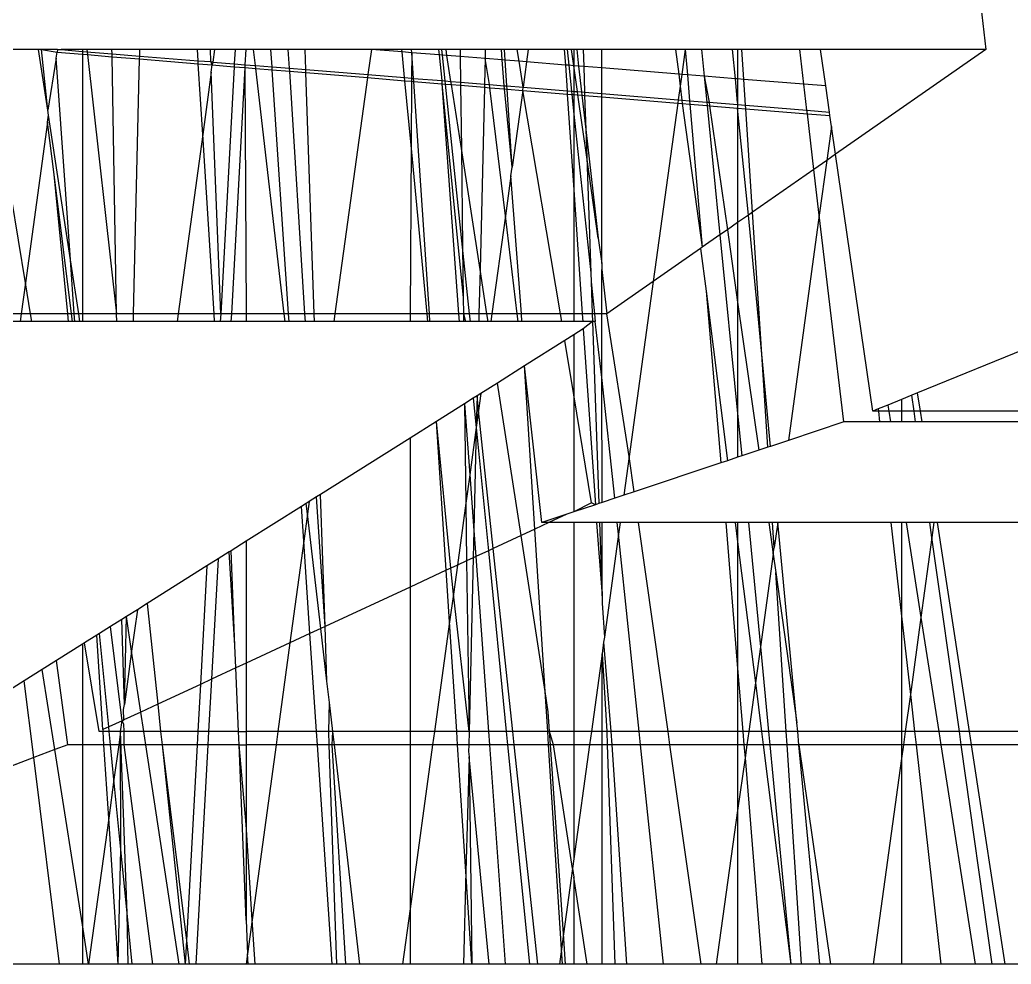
# Model space of a CAD drawing. Extents: x -24961 to 905641, y -154323 to 635957.
# Drawn here: x 437984.27 to 437998.39, y -143400 to -143386.54 of the extents above; entities that cross this region are included whole.
import ezdxf

# ---------------------------------------------------------------- set-up
doc = ezdxf.new("R2010")
doc.units = 0
doc.header["$LTSCALE"] = 1000
doc.header["$MEASUREMENT"] = 0

msp = doc.modelspace()

# ---------------------------------------------------------------- linework, layer by layer
for p, q in [((437996.143, -143370.453), (437998.03, -143386.968)), ((437984.349, -143390.293), (437983.803, -143386.968)), ((437984.535, -143386.968), (437983.803, -143386.968)), ((437984.667, -143387.831), (437984.535, -143386.968)), ((437984.581, -143386.968), (437984.535, -143386.968)), ((437984.581, -143386.968), (437984.802, -143387.006)), ((437984.667, -143387.831), (437984.581, -143386.968)), ((437984.807, -143386.968), (437984.581, -143386.968)), ((437984.807, -143386.968), (437984.802, -143387.006)), ((437984.807, -143386.968), (437984.859, -143386.968)), ((437984.859, -143386.968), (437985.161, -143386.996)), ((437985.161, -143386.968), (437984.859, -143386.968)), ((437985.161, -143386.968), (437985.161, -143387.035)), ((437985.224, -143386.968), (437985.161, -143386.968)), ((437985.161, -143386.996), (437985.583, -143387.031)), ((437985.224, -143386.968), (437985.232, -143387.041)), ((437985.582, -143386.968), (437985.224, -143386.968)), ((437985.583, -143387.031), (437985.582, -143386.968)), ((437985.98, -143386.968), (437985.582, -143386.968)), ((437985.978, -143387.063), (437985.98, -143386.968)), ((437986.799, -143386.968), (437985.98, -143386.968)), ((437986.81, -143387.13), (437986.799, -143386.968)), ((437986.986, -143386.968), (437986.799, -143386.968)), ((437986.992, -143387.141), (437986.986, -143386.968)), ((437987.042, -143386.968), (437986.986, -143386.968)), ((437987.042, -143386.968), (437987.017, -143387.147)), ((437987.336, -143386.968), (437987.042, -143386.968)), ((437987.336, -143386.968), (437987.325, -143387.172)), ((437987.489, -143386.968), (437987.336, -143386.968)), ((437987.489, -143386.968), (437987.477, -143387.184)), ((437987.598, -143386.968), (437987.489, -143386.968)), ((437987.625, -143387.196), (437987.598, -143386.968)), ((437987.846, -143386.968), (437987.598, -143386.968)), ((437987.863, -143387.215), (437987.846, -143386.968)), ((437988.094, -143386.968), (437987.846, -143386.968)), ((437988.111, -143387.235), (437988.094, -143386.968)), ((437988.333, -143386.968), (437988.094, -143386.968)), ((437988.343, -143387.254), (437988.333, -143386.968)), ((437989.277, -143386.968), (437988.333, -143386.968)), ((437989.277, -143386.968), (437989.228, -143387.326)), ((437989.717, -143387.003), (437989.277, -143386.968)), ((437989.713, -143386.968), (437989.277, -143386.968)), ((437989.717, -143387.003), (437989.713, -143386.968)), ((437989.851, -143386.968), (437989.713, -143386.968)), ((437989.751, -143387.368), (437989.717, -143387.003)), ((437989.855, -143387.014), (437989.717, -143387.003)), ((437989.855, -143387.014), (437989.851, -143386.968)), ((437990.235, -143386.968), (437989.851, -143386.968)), ((437990.235, -143386.968), (437990.243, -143387.045)), ((437990.281, -143386.968), (437990.235, -143386.968)), ((437990.29, -143387.049), (437990.281, -143386.968)), ((437990.341, -143386.968), (437990.281, -143386.968)), ((437990.354, -143387.054), (437990.341, -143386.968)), ((437990.541, -143386.968), (437990.341, -143386.968)), ((437990.541, -143386.968), (437990.542, -143387.069)), ((437990.899, -143386.968), (437990.541, -143386.968)), ((437990.899, -143386.968), (437990.896, -143387.098)), ((437991.13, -143386.968), (437990.899, -143386.968)), ((437991.141, -143387.117), (437991.13, -143386.968)), ((437991.175, -143386.968), (437991.13, -143386.968)), ((437991.185, -143387.121), (437991.175, -143386.968)), ((437991.353, -143386.968), (437991.175, -143386.968)), ((437991.381, -143387.136), (437991.353, -143386.968)), ((437991.512, -143386.968), (437991.353, -143386.968)), ((437991.512, -143386.968), (437991.488, -143387.145)), ((437992.025, -143386.968), (437991.512, -143386.968)), ((437992.025, -143386.968), (437992.04, -143387.189)), ((437992.066, -143386.968), (437992.025, -143386.968)), ((437992.066, -143386.968), (437992.089, -143387.193)), ((437992.129, -143386.968), (437992.066, -143386.968)), ((437992.161, -143387.199), (437992.129, -143386.968)), ((437992.161, -143386.968), (437992.129, -143386.968)), ((437992.161, -143386.968), (437992.161, -143387.199)), ((437992.202, -143386.968), (437992.161, -143386.968)), ((437992.202, -143386.968), (437992.229, -143387.204)), ((437992.293, -143386.968), (437992.202, -143386.968)), ((437992.559, -143386.968), (437992.293, -143386.968)), ((437992.293, -143386.968), (437992.301, -143387.21)), ((437992.559, -143387.231), (437992.559, -143386.968)), ((437993.609, -143386.968), (437992.559, -143386.968)), ((437993.609, -143386.968), (437993.654, -143387.319)), ((437993.747, -143386.968), (437993.609, -143386.968)), ((437993.747, -143386.968), (437993.698, -143387.322)), ((437993.747, -143386.968), (437993.778, -143387.329)), ((437993.98, -143386.968), (437993.747, -143386.968)), ((437993.98, -143386.968), (437994.018, -143387.348)), ((437994.422, -143386.968), (437993.98, -143386.968)), ((437994.462, -143387.384), (437994.422, -143386.968)), ((437994.494, -143386.968), (437994.422, -143386.968)), ((437994.494, -143386.968), (437994.494, -143387.386)), ((437994.554, -143386.968), (437994.494, -143386.968)), ((437994.582, -143387.393), (437994.554, -143386.968)), ((437995.379, -143386.968), (437994.554, -143386.968)), ((437995.437, -143387.462), (437995.379, -143386.968)), ((437995.673, -143386.968), (437995.379, -143386.968)), ((437995.748, -143387.487), (437995.673, -143386.968)), ((437998.03, -143386.968), (437995.673, -143386.968)), ((437998.03, -143386.968), (437995.889, -143388.461)), ((437984.79, -143387.09), (437984.667, -143387.831)), ((437984.79, -143387.09), (437984.802, -143387.006)), ((437984.992, -143389.962), (437984.79, -143387.09)), ((437984.802, -143387.006), (437985.161, -143387.035)), ((437985.161, -143387.035), (437985.161, -143390.732)), ((437985.161, -143387.035), (437985.232, -143387.041)), ((437985.232, -143387.041), (437985.649, -143390.732)), ((437985.232, -143387.041), (437985.584, -143387.07)), ((437985.584, -143387.07), (437985.583, -143387.031)), ((437985.583, -143387.031), (437985.978, -143387.063)), ((437985.649, -143390.732), (437985.584, -143387.07)), ((437985.584, -143387.07), (437985.977, -143387.102)), ((437985.891, -143390.732), (437985.977, -143387.102)), ((437985.977, -143387.102), (437985.978, -143387.063)), ((437985.977, -143387.102), (437986.812, -143387.171)), ((437985.978, -143387.063), (437986.81, -143387.13)), ((437986.81, -143387.13), (437986.992, -143387.141)), ((437986.812, -143387.171), (437986.81, -143387.13)), ((437987.012, -143387.187), (437986.992, -143387.141)), ((437986.992, -143387.141), (437987.017, -143387.147)), ((437989.855, -143387.014), (437989.849, -143387.376)), ((437989.879, -143387.379), (437989.855, -143387.014)), ((437990.243, -143387.045), (437989.855, -143387.014)), ((437990.243, -143387.045), (437990.279, -143387.411)), ((437990.29, -143387.049), (437990.243, -143387.045)), ((437990.328, -143387.415), (437990.29, -143387.049)), ((437990.354, -143387.054), (437990.29, -143387.049)), ((437990.411, -143387.422), (437990.354, -143387.054)), ((437990.542, -143387.069), (437990.354, -143387.054)), ((437990.896, -143387.098), (437990.542, -143387.069)), ((437990.542, -143387.069), (437990.547, -143387.433)), ((437990.896, -143387.098), (437990.888, -143387.461)), ((437991.141, -143387.117), (437990.896, -143387.098)), ((437990.96, -143387.466), (437990.896, -143387.098)), ((437991.168, -143387.483), (437991.141, -143387.117)), ((437991.185, -143387.121), (437991.141, -143387.117)), ((437991.208, -143387.487), (437991.185, -143387.121)), ((437991.381, -143387.136), (437991.185, -143387.121)), ((437991.438, -143387.505), (437991.381, -143387.136)), ((437991.488, -143387.145), (437991.381, -143387.136)), ((437991.488, -143387.145), (437991.438, -143387.505)), ((437992.04, -143387.189), (437991.488, -143387.145)), ((437986.876, -143388.177), (437986.812, -143387.171)), ((437986.812, -143387.171), (437987.012, -143387.187)), ((437986.997, -143387.291), (437987.012, -143387.187)), ((437987.017, -143387.147), (437987.012, -143387.187)), ((437987.012, -143387.187), (437987.323, -143387.213)), ((437987.017, -143387.147), (437987.325, -143387.172)), ((437987.323, -143387.213), (437987.131, -143390.732)), ((437987.475, -143387.225), (437987.283, -143390.732)), ((437987.325, -143387.172), (437987.323, -143387.213)), ((437987.323, -143387.213), (437987.475, -143387.225)), ((437987.325, -143387.172), (437987.477, -143387.184)), ((437987.477, -143387.184), (437987.475, -143387.225)), ((437987.475, -143387.225), (437987.494, -143390.732)), ((437987.475, -143387.225), (437987.63, -143387.238)), ((437987.477, -143387.184), (437987.625, -143387.196)), ((437987.63, -143387.238), (437987.625, -143387.196)), ((437987.625, -143387.196), (437987.863, -143387.215)), ((437988.036, -143390.732), (437987.63, -143387.238)), ((437987.63, -143387.238), (437987.865, -143387.257)), ((437987.865, -143387.257), (437987.863, -143387.215)), ((437987.863, -143387.215), (437988.111, -143387.235)), ((437988.098, -143390.732), (437987.865, -143387.257)), ((437987.865, -143387.257), (437988.114, -143387.278)), ((437988.114, -143387.278), (437988.111, -143387.235)), ((437988.111, -143387.235), (437988.343, -143387.254)), ((437988.331, -143390.732), (437988.114, -143387.278)), ((437988.114, -143387.278), (437988.344, -143387.297)), ((437988.344, -143387.297), (437988.343, -143387.254)), ((437988.343, -143387.254), (437989.228, -143387.326)), ((437992.04, -143387.189), (437992.065, -143387.556)), ((437992.089, -143387.193), (437992.04, -143387.189)), ((437992.161, -143387.199), (437992.089, -143387.193)), ((437992.089, -143387.193), (437992.127, -143387.561)), ((437992.229, -143387.204), (437992.161, -143387.199)), ((437992.161, -143387.199), (437992.161, -143387.564)), ((437992.214, -143387.568), (437992.161, -143387.199)), ((437992.301, -143387.21), (437992.229, -143387.204)), ((437992.229, -143387.204), (437992.271, -143387.573)), ((437992.559, -143387.231), (437992.301, -143387.21)), ((437992.301, -143387.21), (437992.314, -143387.576)), ((437993.654, -143387.319), (437992.559, -143387.231)), ((437992.559, -143387.596), (437992.559, -143387.231)), ((437986.997, -143387.291), (437986.876, -143388.177)), ((437987.131, -143390.732), (437986.997, -143387.291)), ((437988.463, -143390.732), (437988.344, -143387.297)), ((437988.344, -143387.297), (437989.222, -143387.369)), ((437989.222, -143387.369), (437988.759, -143390.732)), ((437989.228, -143387.326), (437989.222, -143387.369)), ((437989.222, -143387.369), (437989.756, -143387.413)), ((437989.228, -143387.326), (437989.751, -143387.368)), ((437989.756, -143387.413), (437989.751, -143387.368)), ((437989.751, -143387.368), (437989.849, -143387.376)), ((437989.843, -143388.33), (437989.756, -143387.413)), ((437989.756, -143387.413), (437989.849, -143387.42)), ((437989.849, -143387.42), (437989.843, -143388.33)), ((437989.849, -143387.376), (437989.849, -143387.42)), ((437989.849, -143387.376), (437989.879, -143387.379)), ((437989.849, -143387.42), (437989.882, -143387.423)), ((437989.882, -143387.423), (437989.879, -143387.379)), ((437989.879, -143387.379), (437990.279, -143387.411)), ((437990.103, -143390.732), (437989.882, -143387.423)), ((437989.882, -143387.423), (437990.283, -143387.456)), ((437990.279, -143387.411), (437990.283, -143387.456)), ((437990.279, -143387.411), (437990.328, -143387.415)), ((437990.333, -143387.46), (437990.328, -143387.415)), ((437990.328, -143387.415), (437990.411, -143387.422)), ((437990.418, -143387.467), (437990.411, -143387.422)), ((437990.411, -143387.422), (437990.547, -143387.433)), ((437993.698, -143387.322), (437993.654, -143387.319)), ((437993.654, -143387.319), (437993.675, -143387.491)), ((437993.698, -143387.322), (437993.675, -143387.491)), ((437993.778, -143387.329), (437993.698, -143387.322)), ((437994.018, -143387.348), (437993.778, -143387.329)), ((437993.778, -143387.329), (437993.81, -143387.697)), ((437994.018, -143387.348), (437994.054, -143387.717)), ((437994.018, -143387.348), (437994.088, -143387.72)), ((437994.462, -143387.384), (437994.018, -143387.348)), ((437994.494, -143387.722), (437994.462, -143387.384)), ((437994.494, -143387.386), (437994.462, -143387.384)), ((437994.494, -143387.386), (437994.494, -143387.722)), ((437994.582, -143387.393), (437994.494, -143387.386)), ((437994.606, -143387.762), (437994.582, -143387.393)), ((437995.437, -143387.462), (437994.582, -143387.393)), ((437990.283, -143387.456), (437990.52, -143390.732)), ((437990.283, -143387.456), (437990.586, -143390.505)), ((437990.283, -143387.456), (437990.333, -143387.46)), ((437990.577, -143389.785), (437990.333, -143387.46)), ((437990.333, -143387.46), (437990.418, -143387.467)), ((437990.559, -143388.379), (437990.418, -143387.467)), ((437990.418, -143387.467), (437990.547, -143387.478)), ((437990.547, -143387.433), (437990.547, -143387.478)), ((437990.547, -143387.433), (437990.888, -143387.461)), ((437990.547, -143387.478), (437990.559, -143388.379)), ((437990.547, -143387.478), (437990.887, -143387.505)), ((437990.887, -143387.505), (437990.825, -143390.103)), ((437990.888, -143387.461), (437990.887, -143387.505)), ((437990.887, -143387.505), (437990.965, -143387.512)), ((437990.888, -143387.461), (437990.96, -143387.466)), ((437990.965, -143387.512), (437990.96, -143387.466)), ((437990.96, -143387.466), (437991.168, -143387.483)), ((437991.186, -143389.338), (437990.965, -143387.512)), ((437990.965, -143387.512), (437991.172, -143387.529)), ((437991.172, -143387.529), (437991.168, -143387.483)), ((437991.168, -143387.483), (437991.208, -143387.487)), ((437991.281, -143388.646), (437991.172, -143387.529)), ((437991.172, -143387.529), (437991.211, -143387.532)), ((437991.211, -143387.532), (437991.208, -143387.487)), ((437991.208, -143387.487), (437991.438, -143387.505)), ((437991.281, -143388.646), (437991.211, -143387.532)), ((437991.211, -143387.532), (437991.432, -143387.55)), ((437991.432, -143387.55), (437991.281, -143388.646)), ((437991.432, -143387.55), (437991.438, -143387.505)), ((437991.971, -143390.732), (437991.432, -143387.55)), ((437991.432, -143387.55), (437992.068, -143387.603)), ((437991.438, -143387.505), (437992.065, -143387.556)), ((437992.065, -143387.556), (437992.068, -143387.603)), ((437992.065, -143387.556), (437992.127, -143387.561)), ((437992.127, -143387.561), (437992.132, -143387.608)), ((437992.127, -143387.561), (437992.161, -143387.564)), ((437992.161, -143387.564), (437992.161, -143387.61)), ((437992.161, -143387.564), (437992.214, -143387.568)), ((437992.22, -143387.615), (437992.214, -143387.568)), ((437992.214, -143387.568), (437992.271, -143387.573)), ((437993.675, -143387.491), (437993.649, -143387.684)), ((437993.675, -143387.491), (437993.7, -143387.689)), ((437995.481, -143387.833), (437995.437, -143387.462)), ((437995.748, -143387.487), (437995.437, -143387.462)), ((437995.802, -143387.859), (437995.748, -143387.487)), ((437992.068, -143387.603), (437992.161, -143388.967)), ((437992.068, -143387.603), (437992.132, -143387.608)), ((437992.132, -143387.608), (437992.161, -143387.89)), ((437992.132, -143387.608), (437992.161, -143387.61)), ((437992.161, -143387.61), (437992.161, -143387.89)), ((437992.161, -143387.61), (437992.22, -143387.615)), ((437992.346, -143388.503), (437992.22, -143387.615)), ((437992.22, -143387.615), (437992.276, -143387.62)), ((437992.271, -143387.573), (437992.276, -143387.62)), ((437992.271, -143387.573), (437992.314, -143387.576)), ((437992.276, -143387.62), (437992.332, -143388.109)), ((437992.276, -143387.62), (437992.315, -143387.623)), ((437992.314, -143387.576), (437992.315, -143387.623)), ((437992.314, -143387.576), (437992.559, -143387.596)), ((437992.315, -143387.623), (437992.332, -143388.109)), ((437992.315, -143387.623), (437992.559, -143387.643)), ((437992.559, -143387.643), (437992.559, -143387.596)), ((437992.559, -143387.596), (437993.649, -143387.684)), ((437992.56, -143390.017), (437992.559, -143387.643)), ((437992.559, -143387.643), (437993.642, -143387.732)), ((437993.649, -143387.684), (437993.642, -143387.732)), ((437993.649, -143387.684), (437993.7, -143387.689)), ((437993.7, -143387.689), (437993.706, -143387.737)), ((437993.7, -143387.689), (437993.81, -143387.697)), ((437993.81, -143387.697), (437993.814, -143387.746)), ((437993.81, -143387.697), (437994.054, -143387.717)), ((437984.678, -143387.905), (437984.667, -143387.831)), ((437993.642, -143387.732), (437993.293, -143390.272)), ((437993.642, -143387.732), (437993.706, -143387.737)), ((437993.706, -143387.737), (437993.99, -143389.785)), ((437993.706, -143387.737), (437993.814, -143387.746)), ((437993.814, -143387.746), (437993.99, -143389.785)), ((437993.814, -143387.746), (437994.059, -143387.766)), ((437994.054, -143387.717), (437994.059, -143387.766)), ((437994.054, -143387.717), (437994.088, -143387.72)), ((437994.059, -143387.766), (437994.242, -143389.609)), ((437994.059, -143387.766), (437994.095, -143387.769)), ((437994.088, -143387.72), (437994.095, -143387.769)), ((437994.088, -143387.72), (437994.494, -143387.753)), ((437994.095, -143387.769), (437994.347, -143389.536)), ((437994.095, -143387.769), (437994.494, -143387.802)), ((437994.494, -143387.722), (437994.494, -143387.753)), ((437994.494, -143387.753), (437994.494, -143387.802)), ((437994.494, -143387.753), (437994.606, -143387.762)), ((437994.494, -143387.802), (437994.494, -143389.433)), ((437994.647, -143389.327), (437994.494, -143387.802)), ((437994.494, -143387.802), (437994.609, -143387.811)), ((437994.609, -143387.811), (437994.606, -143387.762)), ((437994.606, -143387.762), (437995.481, -143387.833)), ((437994.705, -143389.287), (437994.609, -143387.811)), ((437994.609, -143387.811), (437995.487, -143387.883)), ((437995.487, -143387.883), (437995.481, -143387.833)), ((437995.481, -143387.833), (437995.802, -143387.859)), ((437984.665, -143388.003), (437984.678, -143387.905)), ((437984.992, -143389.962), (437984.678, -143387.905)), ((437992.161, -143387.89), (437992.161, -143388.967)), ((437992.161, -143387.89), (437992.403, -143390.148)), ((437995.487, -143387.883), (437995.809, -143387.91)), ((437995.58, -143388.676), (437995.487, -143387.883)), ((437995.809, -143387.91), (437995.802, -143387.859)), ((437995.831, -143388.065), (437995.809, -143387.91)), ((437984.665, -143388.003), (437984.349, -143390.293)), ((437984.758, -143388.747), (437984.665, -143388.003)), ((437992.332, -143388.109), (437992.509, -143389.654)), ((437992.332, -143388.109), (437992.346, -143388.503)), ((437995.831, -143388.065), (437995.765, -143388.547)), ((437995.889, -143388.461), (437995.831, -143388.065)), ((437986.876, -143388.177), (437986.524, -143390.732)), ((437987.036, -143390.732), (437986.876, -143388.177)), ((437989.843, -143388.33), (437989.828, -143390.732)), ((437990.072, -143390.732), (437989.843, -143388.33)), ((437990.825, -143390.103), (437990.559, -143388.379)), ((437990.559, -143388.379), (437990.577, -143389.785)), ((437992.509, -143389.654), (437992.346, -143388.503)), ((437992.346, -143388.503), (437992.403, -143390.148)), ((437995.765, -143388.547), (437995.58, -143388.676)), ((437995.765, -143388.547), (437995.657, -143389.329)), ((437995.889, -143388.461), (437995.765, -143388.547)), ((437996.418, -143392.12), (437995.889, -143388.461)), ((437991.265, -143388.768), (437991.281, -143388.646)), ((437995.58, -143388.676), (437994.705, -143389.287)), ((437995.657, -143389.329), (437995.58, -143388.676)), ((437984.954, -143390.732), (437984.758, -143388.747)), ((437985.006, -143390.732), (437984.758, -143388.747)), ((437991.265, -143388.768), (437991.186, -143389.338)), ((437991.413, -143390.732), (437991.265, -143388.768)), ((437992.161, -143388.967), (437992.281, -143390.732)), ((437992.161, -143388.967), (437992.161, -143390.732)), ((437991.186, -143389.338), (437990.994, -143390.732)), ((437991.355, -143390.732), (437991.186, -143389.338)), ((437994.647, -143389.327), (437994.494, -143389.433)), ((437994.705, -143389.287), (437994.647, -143389.327)), ((437994.836, -143391.31), (437994.647, -143389.327)), ((437994.836, -143391.31), (437994.705, -143389.287)), ((437995.657, -143389.329), (437995.216, -143392.536)), ((437996.005, -143392.273), (437995.657, -143389.329)), ((437994.347, -143389.536), (437994.242, -143389.609)), ((437994.494, -143389.433), (437994.347, -143389.536)), ((437994.347, -143389.536), (437994.494, -143390.569)), ((437994.494, -143389.433), (437994.494, -143390.569)), ((437992.509, -143389.654), (437992.56, -143390.017)), ((437994.242, -143389.609), (437993.99, -143389.785)), ((437994.242, -143389.609), (437994.494, -143392.151)), ((437990.676, -143390.732), (437990.577, -143389.785)), ((437990.577, -143389.785), (437990.586, -143390.505)), ((437993.967, -143389.801), (437993.293, -143390.272)), ((437993.99, -143389.785), (437993.967, -143389.801)), ((437993.967, -143389.801), (437994.044, -143390.411)), ((437985.046, -143390.732), (437984.992, -143389.962)), ((437985.109, -143390.732), (437984.992, -143389.962)), ((437990.825, -143390.103), (437990.81, -143390.732)), ((437990.922, -143390.732), (437990.825, -143390.103)), ((437992.56, -143390.017), (437992.56, -143390.104)), ((437992.56, -143390.104), (437992.632, -143390.732)), ((437992.56, -143390.732), (437992.56, -143390.104)), ((437992.403, -143390.148), (437992.407, -143390.278)), ((437984.349, -143390.293), (437984.289, -143390.732)), ((437984.422, -143390.732), (437984.349, -143390.293)), ((437992.407, -143390.278), (437992.454, -143390.732)), ((437992.407, -143390.278), (437992.423, -143390.732)), ((437993.293, -143390.272), (437992.632, -143390.732)), ((437993.293, -143390.272), (437992.949, -143392.767)), ((437990.586, -143390.505), (437990.589, -143390.732)), ((437994.044, -143390.411), (437994.348, -143392.826)), ((437994.044, -143390.411), (437994.254, -143392.857)), ((437994.494, -143390.569), (437994.795, -143392.677)), ((437994.494, -143390.569), (437994.494, -143392.151)), ((437984.289, -143390.732), (437984.125, -143390.732)), ((437984.289, -143390.732), (437984.274, -143390.843)), ((437984.422, -143390.732), (437984.289, -143390.732)), ((437984.44, -143390.843), (437984.422, -143390.732)), ((437984.954, -143390.732), (437984.422, -143390.732)), ((437984.965, -143390.843), (437984.954, -143390.732)), ((437985.006, -143390.732), (437984.954, -143390.732)), ((437985.019, -143390.843), (437985.006, -143390.732)), ((437985.046, -143390.732), (437985.006, -143390.732)), ((437985.053, -143390.843), (437985.046, -143390.732)), ((437985.109, -143390.732), (437985.046, -143390.732)), ((437985.126, -143390.843), (437985.109, -143390.732)), ((437985.161, -143390.732), (437985.109, -143390.732)), ((437985.161, -143390.732), (437985.161, -143390.843)), ((437985.649, -143390.732), (437985.161, -143390.732)), ((437985.65, -143390.843), (437985.649, -143390.732)), ((437985.891, -143390.732), (437985.649, -143390.732)), ((437985.888, -143390.843), (437985.891, -143390.732)), ((437986.524, -143390.732), (437985.891, -143390.732)), ((437986.524, -143390.732), (437986.509, -143390.843)), ((437987.036, -143390.732), (437986.524, -143390.732)), ((437987.043, -143390.843), (437987.036, -143390.732)), ((437987.131, -143390.732), (437987.036, -143390.732)), ((437987.131, -143390.732), (437987.125, -143390.843)), ((437987.283, -143390.732), (437987.131, -143390.732)), ((437987.283, -143390.732), (437987.277, -143390.843)), ((437987.494, -143390.732), (437987.283, -143390.732)), ((437987.494, -143390.732), (437987.494, -143390.843)), ((437988.036, -143390.732), (437987.494, -143390.732)), ((437988.049, -143390.843), (437988.036, -143390.732)), ((437988.098, -143390.732), (437988.036, -143390.732)), ((437988.105, -143390.843), (437988.098, -143390.732)), ((437988.331, -143390.732), (437988.098, -143390.732)), ((437988.338, -143390.843), (437988.331, -143390.732)), ((437988.463, -143390.732), (437988.331, -143390.732)), ((437988.467, -143390.843), (437988.463, -143390.732)), ((437988.759, -143390.732), (437988.463, -143390.732)), ((437988.759, -143390.732), (437988.744, -143390.843)), ((437989.828, -143390.732), (437988.759, -143390.732)), ((437989.828, -143390.732), (437989.828, -143390.843)), ((437990.072, -143390.732), (437989.828, -143390.732)), ((437990.083, -143390.843), (437990.072, -143390.732)), ((437990.103, -143390.732), (437990.072, -143390.732)), ((437990.111, -143390.843), (437990.103, -143390.732)), ((437990.52, -143390.732), (437990.103, -143390.732)), ((437990.52, -143390.732), (437990.528, -143390.843)), ((437990.589, -143390.732), (437990.52, -143390.732)), ((437990.589, -143390.732), (437990.59, -143390.843)), ((437990.589, -143390.732), (437990.62, -143390.843)), ((437990.676, -143390.732), (437990.589, -143390.732)), ((437990.688, -143390.843), (437990.676, -143390.732)), ((437990.81, -143390.732), (437990.676, -143390.732)), ((437990.81, -143390.732), (437990.807, -143390.843)), ((437990.922, -143390.732), (437990.81, -143390.732)), ((437990.939, -143390.843), (437990.922, -143390.732)), ((437990.994, -143390.732), (437990.922, -143390.732)), ((437990.994, -143390.732), (437990.979, -143390.843)), ((437991.355, -143390.732), (437990.994, -143390.732)), ((437991.368, -143390.843), (437991.355, -143390.732)), ((437991.413, -143390.732), (437991.355, -143390.732)), ((437991.42, -143390.843), (437991.413, -143390.732)), ((437991.971, -143390.732), (437991.413, -143390.732)), ((437991.989, -143390.843), (437991.971, -143390.732)), ((437992.161, -143390.732), (437991.971, -143390.732)), ((437992.161, -143390.732), (437992.161, -143390.843)), ((437992.281, -143390.732), (437992.161, -143390.732)), ((437992.281, -143390.732), (437992.289, -143390.843)), ((437992.423, -143390.732), (437992.281, -143390.732)), ((437992.423, -143390.732), (437992.427, -143390.843)), ((437992.454, -143390.732), (437992.423, -143390.732)), ((437992.454, -143390.732), (437992.466, -143390.843)), ((437992.56, -143390.732), (437992.454, -143390.732)), ((437992.561, -143391.64), (437992.56, -143390.732)), ((437992.632, -143390.732), (437992.56, -143390.732)), ((437992.949, -143392.767), (437992.632, -143390.732)), ((437984.274, -143390.843), (437984.14, -143390.843)), ((437984.44, -143390.843), (437984.274, -143390.843)), ((437984.965, -143390.843), (437984.44, -143390.843)), ((437985.019, -143390.843), (437984.965, -143390.843)), ((437985.053, -143390.843), (437985.019, -143390.843)), ((437985.126, -143390.843), (437985.053, -143390.843)), ((437985.161, -143390.843), (437985.126, -143390.843)), ((437985.65, -143390.843), (437985.161, -143390.843)), ((437985.888, -143390.843), (437985.65, -143390.843)), ((437986.509, -143390.843), (437985.888, -143390.843)), ((437987.043, -143390.843), (437986.509, -143390.843)), ((437987.125, -143390.843), (437987.043, -143390.843)), ((437987.277, -143390.843), (437987.125, -143390.843)), ((437987.494, -143390.843), (437987.277, -143390.843)), ((437988.049, -143390.843), (437987.494, -143390.843)), ((437988.105, -143390.843), (437988.049, -143390.843)), ((437988.338, -143390.843), (437988.105, -143390.843)), ((437988.467, -143390.843), (437988.338, -143390.843)), ((437988.744, -143390.843), (437988.467, -143390.843)), ((437989.828, -143390.843), (437988.744, -143390.843)), ((437990.083, -143390.843), (437989.828, -143390.843)), ((437990.111, -143390.843), (437990.083, -143390.843)), ((437990.528, -143390.843), (437990.111, -143390.843)), ((437990.59, -143390.843), (437990.528, -143390.843)), ((437990.62, -143390.843), (437990.59, -143390.843)), ((437990.688, -143390.843), (437990.62, -143390.843)), ((437990.807, -143390.843), (437990.688, -143390.843)), ((437990.939, -143390.843), (437990.807, -143390.843)), ((437990.979, -143390.843), (437990.939, -143390.843)), ((437991.368, -143390.843), (437990.979, -143390.843)), ((437991.42, -143390.843), (437991.368, -143390.843)), ((437991.989, -143390.843), (437991.42, -143390.843)), ((437992.161, -143390.843), (437991.989, -143390.843)), ((437992.289, -143390.843), (437992.161, -143390.843)), ((437992.296, -143390.949), (437992.161, -143391.034)), ((437992.427, -143390.843), (437992.289, -143390.843)), ((437992.427, -143390.843), (437992.296, -143390.949)), ((437992.296, -143390.949), (437992.467, -143393.453)), ((437992.427, -143390.843), (437992.517, -143393.437)), ((437992.466, -143390.843), (437992.427, -143390.843)), ((437992.561, -143391.64), (437992.466, -143390.843)), ((437992.161, -143391.034), (437992.034, -143391.114)), ((437992.161, -143391.034), (437992.161, -143391.888)), ((437998.922, -143391.096), (437997.057, -143391.859)), ((437992.034, -143391.114), (437991.46, -143391.476)), ((437992.161, -143391.888), (437992.034, -143391.114)), ((437994.922, -143392.634), (437994.836, -143391.31)), ((437994.961, -143392.621), (437994.836, -143391.31)), ((437991.46, -143391.476), (437991.074, -143391.719)), ((437991.706, -143393.707), (437991.46, -143391.476)), ((437991.607, -143393.8), (437991.46, -143391.476)), ((437992.562, -143393.422), (437992.561, -143391.64)), ((437992.743, -143393.361), (437992.561, -143391.64)), ((437991.074, -143391.719), (437990.838, -143391.867)), ((437991.41, -143393.891), (437991.074, -143391.719)), ((437990.728, -143391.937), (437990.605, -143392.014)), ((437990.782, -143391.902), (437990.728, -143391.937)), ((437990.728, -143391.937), (437990.772, -143392.351)), ((437990.782, -143391.902), (437990.772, -143392.351)), ((437990.838, -143391.867), (437990.782, -143391.902)), ((437990.805, -143392.111), (437990.782, -143391.902)), ((437990.838, -143391.867), (437990.805, -143392.111)), ((437992.161, -143391.888), (437992.161, -143393.555)), ((437992.414, -143393.425), (437992.161, -143391.888)), ((437996.974, -143391.893), (437996.828, -143391.952)), ((437997.057, -143391.859), (437996.974, -143391.893)), ((437997.006, -143392.12), (437996.974, -143391.893)), ((437997.097, -143392.12), (437997.057, -143391.859)), ((437990.605, -143392.014), (437990.206, -143392.265)), ((437990.605, -143392.014), (437990.623, -143393.429)), ((437990.605, -143392.014), (437990.679, -143393.026)), ((437996.631, -143392.033), (437996.494, -143392.089)), ((437996.828, -143391.952), (437996.631, -143392.033)), ((437996.631, -143392.033), (437996.645, -143392.12)), ((437996.828, -143391.952), (437996.828, -143392.12)), ((437990.805, -143392.111), (437990.772, -143392.351)), ((437991.014, -143394.075), (437990.805, -143392.111)), ((437994.494, -143392.151), (437994.494, -143392.777)), ((437994.494, -143392.151), (437994.555, -143392.757)), ((437996.494, -143392.089), (437996.418, -143392.12)), ((437996.498, -143392.12), (437996.418, -143392.12)), ((437996.494, -143392.089), (437996.498, -143392.12)), ((437996.498, -143392.12), (437996.515, -143392.273)), ((437996.645, -143392.12), (437996.498, -143392.12)), ((437996.645, -143392.12), (437996.669, -143392.273)), ((437996.828, -143392.12), (437996.645, -143392.12)), ((437996.828, -143392.12), (437996.828, -143392.273)), ((437997.006, -143392.12), (437996.828, -143392.12)), ((437997.028, -143392.273), (437997.006, -143392.12)), ((437997.097, -143392.12), (437997.006, -143392.12)), ((437997.12, -143392.273), (437997.097, -143392.12)), ((437999.064, -143392.12), (437997.097, -143392.12)), ((437990.206, -143392.265), (437989.828, -143392.503)), ((437990.409, -143394.356), (437990.206, -143392.265)), ((437990.343, -143394.387), (437990.206, -143392.265)), ((437990.772, -143392.351), (437990.679, -143393.026)), ((437990.772, -143392.351), (437990.737, -143393.822)), ((437990.772, -143392.351), (437990.943, -143394.108)), ((437996.005, -143392.273), (437995.216, -143392.536)), ((437996.515, -143392.273), (437996.005, -143392.273)), ((437996.669, -143392.273), (437996.515, -143392.273)), ((437996.828, -143392.273), (437996.669, -143392.273)), ((437997.028, -143392.273), (437996.828, -143392.273)), ((437997.12, -143392.273), (437997.028, -143392.273)), ((437999.086, -143392.273), (437997.12, -143392.273)), ((437989.828, -143392.503), (437988.552, -143393.306)), ((437989.828, -143392.503), (437989.828, -143394.626)), ((437994.922, -143392.634), (437994.795, -143392.677)), ((437994.961, -143392.621), (437994.922, -143392.634)), ((437995.216, -143392.536), (437994.961, -143392.621)), ((437992.949, -143392.767), (437992.874, -143393.318)), ((437993.02, -143393.269), (437992.949, -143392.767)), ((437994.494, -143392.777), (437994.348, -143392.826)), ((437994.555, -143392.757), (437994.494, -143392.777)), ((437994.795, -143392.677), (437994.555, -143392.757)), ((437994.254, -143392.857), (437993.02, -143393.269)), ((437994.348, -143392.826), (437994.254, -143392.857)), ((437990.679, -143393.026), (437990.623, -143393.429)), ((437990.679, -143393.026), (437990.737, -143393.822)), ((437988.496, -143393.342), (437988.391, -143393.408)), ((437988.552, -143393.306), (437988.496, -143393.342)), ((437988.618, -143395.188), (437988.496, -143393.342)), ((437988.618, -143395.188), (437988.552, -143393.306)), ((437992.874, -143393.318), (437992.743, -143393.361)), ((437993.02, -143393.269), (437992.874, -143393.318)), ((437988.281, -143393.477), (437987.494, -143393.972)), ((437988.35, -143393.434), (437988.281, -143393.477)), ((437988.314, -143393.971), (437988.281, -143393.477)), ((437988.391, -143393.408), (437988.35, -143393.434)), ((437988.367, -143393.582), (437988.35, -143393.434)), ((437988.391, -143393.408), (437988.367, -143393.582)), ((437990.623, -143393.429), (437990.502, -143394.313)), ((437990.623, -143393.429), (437990.634, -143394.252)), ((437992.414, -143393.425), (437992.161, -143393.555)), ((437992.467, -143393.453), (437992.161, -143393.555)), ((437992.467, -143393.453), (437992.414, -143393.425)), ((437992.517, -143393.437), (437992.467, -143393.453)), ((437992.562, -143393.422), (437992.517, -143393.437)), ((437992.743, -143393.361), (437992.562, -143393.422)), ((437988.367, -143393.582), (437988.314, -143393.971)), ((437988.557, -143395.216), (437988.367, -143393.582)), ((437992.063, -143393.588), (437991.706, -143393.707)), ((437992.063, -143393.588), (437991.806, -143393.707)), ((437992.161, -143393.555), (437992.063, -143393.588)), ((437991.806, -143393.707), (437991.607, -143393.8)), ((437991.806, -143393.707), (437991.706, -143393.707)), ((437992.161, -143393.707), (437991.806, -143393.707)), ((437992.484, -143393.707), (437992.161, -143393.707)), ((437992.161, -143393.707), (437992.161, -143396.683)), ((437992.484, -143393.707), (437992.562, -143394.749)), ((437992.526, -143393.707), (437992.484, -143393.707)), ((437992.526, -143393.707), (437992.562, -143394.749)), ((437992.562, -143393.707), (437992.526, -143393.707)), ((437992.562, -143394.749), (437992.562, -143393.707)), ((437992.78, -143393.707), (437992.562, -143393.707)), ((437992.797, -143393.874), (437992.78, -143393.707)), ((437992.82, -143393.707), (437992.78, -143393.707)), ((437992.82, -143393.707), (437992.797, -143393.874)), ((437993.082, -143393.707), (437992.82, -143393.707)), ((437993.504, -143396.683), (437993.082, -143393.707)), ((437994.324, -143393.707), (437993.082, -143393.707)), ((437994.324, -143393.707), (437994.494, -143395.785)), ((437994.46, -143393.707), (437994.324, -143393.707)), ((437994.46, -143393.707), (437994.494, -143393.983)), ((437994.494, -143393.707), (437994.46, -143393.707)), ((437994.494, -143393.707), (437994.494, -143393.983)), ((437994.649, -143393.707), (437994.494, -143393.707)), ((437994.649, -143393.707), (437994.819, -143395.476)), ((437994.939, -143393.707), (437994.649, -143393.707)), ((437994.939, -143393.707), (437995.002, -143394.159)), ((437994.992, -143393.707), (437994.939, -143393.707)), ((437995.015, -143394.064), (437994.992, -143393.707)), ((437995.065, -143393.707), (437994.992, -143393.707)), ((437995.065, -143393.707), (437995.015, -143394.064)), ((437995.337, -143396.558), (437995.065, -143393.707)), ((437996.677, -143393.707), (437995.065, -143393.707)), ((437996.677, -143393.707), (437996.828, -143395.04)), ((437996.828, -143393.707), (437996.677, -143393.707)), ((437996.828, -143393.707), (437996.828, -143395.04)), ((437996.893, -143393.707), (437996.828, -143393.707)), ((437996.893, -143393.707), (437997.104, -143395.059)), ((437997.23, -143393.707), (437996.893, -143393.707)), ((437997.261, -143393.921), (437997.23, -143393.707)), ((437997.29, -143393.707), (437997.23, -143393.707)), ((437997.29, -143393.707), (437997.261, -143393.921)), ((437997.34, -143393.707), (437997.29, -143393.707)), ((437997.797, -143396.683), (437997.34, -143393.707)), ((437999.286, -143393.707), (437997.34, -143393.707)), ((437990.737, -143393.822), (437990.727, -143394.208)), ((437990.737, -143393.822), (437990.763, -143394.192)), ((437991.41, -143393.891), (437991.014, -143394.075)), ((437991.607, -143393.8), (437991.41, -143393.891)), ((437991.753, -143396.114), (437991.41, -143393.891)), ((437991.753, -143396.114), (437991.607, -143393.8)), ((437992.797, -143393.874), (437992.596, -143395.339)), ((437993.092, -143396.683), (437992.797, -143393.874)), ((437997.261, -143393.921), (437997.104, -143395.059)), ((437997.652, -143396.683), (437997.261, -143393.921)), ((437987.494, -143393.972), (437987.279, -143394.108)), ((437987.494, -143393.972), (437987.494, -143395.71)), ((437988.314, -143393.971), (437988.117, -143395.42)), ((437988.403, -143395.288), (437988.314, -143393.971)), ((437994.494, -143393.983), (437994.747, -143395.989)), ((437994.494, -143393.983), (437994.494, -143395.785)), ((437995.002, -143394.159), (437995.015, -143394.064)), ((437987.25, -143394.126), (437987.093, -143394.225)), ((437987.279, -143394.108), (437987.25, -143394.126)), ((437987.334, -143395.456), (437987.25, -143394.126)), ((437987.334, -143395.456), (437987.279, -143394.108)), ((437990.763, -143394.192), (437990.727, -143394.208)), ((437990.943, -143394.108), (437990.763, -143394.192)), ((437990.763, -143394.192), (437990.944, -143396.683)), ((437991.014, -143394.075), (437990.943, -143394.108)), ((437990.943, -143394.108), (437991.199, -143396.683)), ((437991.293, -143396.683), (437991.014, -143394.075)), ((437995.002, -143394.159), (437994.819, -143395.476)), ((437995.002, -143394.159), (437995.038, -143394.419)), ((437986.935, -143394.325), (437986.084, -143394.861)), ((437986.935, -143394.325), (437986.843, -143396.012)), ((437987.093, -143394.225), (437986.935, -143394.325)), ((437987.093, -143394.225), (437986.999, -143395.94)), ((437990.502, -143394.313), (437990.409, -143394.356)), ((437990.502, -143394.313), (437990.445, -143394.728)), ((437990.634, -143394.252), (437990.502, -143394.313)), ((437990.727, -143394.208), (437990.634, -143394.252)), ((437990.634, -143394.252), (437990.669, -143396.683)), ((437990.727, -143394.208), (437990.669, -143396.683)), ((437990.343, -143394.387), (437989.828, -143394.626)), ((437990.409, -143394.356), (437990.343, -143394.387)), ((437990.391, -143395.119), (437990.343, -143394.387)), ((437990.445, -143394.728), (437990.409, -143394.356)), ((437995.185, -143396.683), (437995.038, -143394.419)), ((437995.038, -143394.419), (437995.337, -143396.558)), ((437989.828, -143394.626), (437988.618, -143395.188)), ((437989.828, -143394.626), (437989.828, -143396.683)), ((437990.445, -143394.728), (437990.391, -143395.119)), ((437990.669, -143396.683), (437990.445, -143394.728)), ((437992.562, -143394.749), (437992.563, -143394.854)), ((437986.084, -143394.861), (437985.944, -143394.948)), ((437986.084, -143394.861), (437986.235, -143396.295)), ((437992.563, -143394.854), (437992.596, -143395.339)), ((437985.788, -143395.046), (437985.725, -143395.086)), ((437985.759, -143396.297), (437985.788, -143395.046)), ((437985.944, -143394.948), (437985.788, -143395.046)), ((437985.863, -143395.538), (437985.788, -143395.046)), ((437985.944, -143394.948), (437985.863, -143395.538)), ((437996.828, -143395.04), (437996.828, -143396.683)), ((437996.828, -143395.04), (437996.954, -143396.154)), ((437985.562, -143395.189), (437985.405, -143395.288)), ((437985.725, -143395.086), (437985.562, -143395.189)), ((437985.726, -143396.531), (437985.562, -143395.189)), ((437985.759, -143396.297), (437985.725, -143395.086)), ((437988.618, -143395.188), (437988.557, -143395.216)), ((437988.645, -143395.968), (437988.618, -143395.188)), ((437990.391, -143395.119), (437990.176, -143396.683)), ((437990.492, -143396.683), (437990.391, -143395.119)), ((437997.104, -143395.059), (437996.954, -143396.154)), ((437997.104, -143395.059), (437997.358, -143396.683)), ((437985.367, -143395.312), (437985.192, -143395.422)), ((437985.405, -143395.288), (437985.367, -143395.312)), ((437985.454, -143396.657), (437985.367, -143395.312)), ((437985.537, -143396.619), (437985.405, -143395.288)), ((437988.403, -143395.288), (437988.117, -143395.42)), ((437988.557, -143395.216), (437988.403, -143395.288)), ((437988.496, -143396.683), (437988.403, -143395.288)), ((437988.645, -143395.968), (437988.557, -143395.216)), ((437985.161, -143395.441), (437984.791, -143395.674)), ((437985.192, -143395.422), (437985.161, -143395.441)), ((437985.161, -143395.441), (437985.161, -143396.872)), ((437985.399, -143396.683), (437985.192, -143395.422)), ((437987.347, -143395.778), (437987.334, -143395.456)), ((437988.117, -143395.42), (437987.494, -143395.71)), ((437988.117, -143395.42), (437987.945, -143396.683)), ((437992.585, -143395.412), (437992.563, -143395.577)), ((437992.596, -143395.339), (437992.585, -143395.412)), ((437992.585, -143395.412), (437992.687, -143396.683)), ((437994.819, -143395.476), (437994.747, -143395.989)), ((437994.819, -143395.476), (437994.935, -143396.683)), ((437985.863, -143395.538), (437985.759, -143396.297)), ((437985.994, -143396.406), (437985.863, -143395.538)), ((437992.563, -143395.577), (437992.411, -143396.683)), ((437992.563, -143396.683), (437992.563, -143395.577)), ((437992.563, -143395.577), (437992.63, -143396.683)), ((437984.791, -143395.674), (437984.59, -143395.801)), ((437984.952, -143396.872), (437984.791, -143395.674)), ((437987.494, -143395.71), (437987.347, -143395.778)), ((437987.494, -143395.71), (437987.494, -143396.683)), ((437984.59, -143395.801), (437984.332, -143395.963)), ((437984.769, -143396.941), (437984.59, -143395.801)), ((437987.347, -143395.778), (437986.999, -143395.94)), ((437987.384, -143396.683), (437987.347, -143395.778)), ((437994.494, -143395.785), (437994.494, -143396.683)), ((437994.494, -143395.785), (437994.568, -143396.683)), ((437984.332, -143395.963), (437983.497, -143396.489)), ((437984.468, -143397.056), (437984.332, -143395.963)), ((437986.843, -143396.012), (437986.235, -143396.295)), ((437986.843, -143396.012), (437986.806, -143396.683)), ((437986.999, -143395.94), (437986.843, -143396.012)), ((437986.999, -143395.94), (437986.959, -143396.683)), ((437988.68, -143396.272), (437988.645, -143395.968)), ((437994.747, -143395.989), (437994.651, -143396.683)), ((437994.747, -143395.989), (437994.835, -143396.683)), ((437991.789, -143396.683), (437991.753, -143396.114)), ((437991.797, -143396.401), (437991.753, -143396.114)), ((437996.954, -143396.154), (437996.881, -143396.683)), ((437996.954, -143396.154), (437997.013, -143396.683)), ((437985.748, -143396.372), (437985.759, -143396.297)), ((437986.235, -143396.295), (437985.994, -143396.406)), ((437986.235, -143396.295), (437986.276, -143396.683)), ((437988.67, -143396.683), (437988.68, -143396.272)), ((437988.728, -143396.683), (437988.68, -143396.272)), ((437985.751, -143396.519), (437985.748, -143396.372)), ((437985.994, -143396.406), (437985.751, -143396.519)), ((437986.036, -143396.683), (437985.994, -143396.406)), ((437991.816, -143396.683), (437991.797, -143396.401)), ((437985.726, -143396.531), (437985.537, -143396.619)), ((437985.705, -143396.683), (437985.726, -143396.531)), ((437985.726, -143396.531), (437985.751, -143396.519)), ((437985.752, -143396.578), (437985.726, -143396.531)), ((437985.754, -143396.683), (437985.752, -143396.578)), ((437995.349, -143396.683), (437995.337, -143396.558)), ((437985.456, -143396.683), (437985.399, -143396.683)), ((437985.537, -143396.619), (437985.454, -143396.657)), ((437985.454, -143396.657), (437985.456, -143396.683)), ((437985.543, -143396.683), (437985.456, -143396.683)), ((437985.468, -143396.872), (437985.456, -143396.683)), ((437985.543, -143396.683), (437985.537, -143396.619)), ((437985.562, -143396.872), (437985.543, -143396.683)), ((437985.705, -143396.683), (437985.543, -143396.683)), ((437985.705, -143396.683), (437985.679, -143396.872)), ((437985.8, -143399.272), (437985.705, -143396.683)), ((437985.709, -143398.363), (437985.705, -143396.683)), ((437985.754, -143396.683), (437985.705, -143396.683)), ((437986.036, -143396.683), (437985.754, -143396.683)), ((437985.757, -143396.872), (437985.754, -143396.683)), ((437986.065, -143396.872), (437986.036, -143396.683)), ((437986.276, -143396.683), (437986.036, -143396.683)), ((437986.276, -143396.683), (437986.296, -143396.872)), ((437986.806, -143396.683), (437986.276, -143396.683)), ((437986.806, -143396.683), (437986.796, -143396.872)), ((437986.959, -143396.683), (437986.806, -143396.683)), ((437986.959, -143396.683), (437986.948, -143396.872)), ((437987.384, -143396.683), (437986.959, -143396.683)), ((437987.392, -143396.872), (437987.384, -143396.683)), ((437987.384, -143396.683), (437987.494, -143396.683)), ((437987.494, -143396.683), (437987.494, -143396.872)), ((437987.945, -143396.683), (437987.494, -143396.683)), ((437987.945, -143396.683), (437987.92, -143396.872)), ((437988.496, -143396.683), (437987.945, -143396.683)), ((437988.509, -143396.872), (437988.496, -143396.683)), ((437988.67, -143396.683), (437988.496, -143396.683)), ((437988.676, -143396.872), (437988.67, -143396.683)), ((437988.728, -143396.683), (437988.67, -143396.683)), ((437988.718, -143396.872), (437988.728, -143396.683)), ((437988.75, -143396.872), (437988.728, -143396.683)), ((437989.828, -143396.683), (437988.728, -143396.683)), ((437989.828, -143396.683), (437989.828, -143396.872)), ((437990.176, -143396.683), (437989.828, -143396.683)), ((437990.176, -143396.683), (437990.15, -143396.872)), ((437990.492, -143396.683), (437990.176, -143396.683)), ((437990.504, -143396.872), (437990.492, -143396.683)), ((437990.669, -143396.683), (437990.492, -143396.683)), ((437990.669, -143396.683), (437990.664, -143396.872)), ((437990.944, -143396.683), (437990.669, -143396.683)), ((437990.944, -143396.683), (437990.958, -143396.872)), ((437991.199, -143396.683), (437990.944, -143396.683)), ((437991.199, -143396.683), (437991.218, -143396.872)), ((437991.293, -143396.683), (437991.199, -143396.683)), ((437991.313, -143396.872), (437991.293, -143396.683)), ((437991.789, -143396.683), (437991.293, -143396.683)), ((437991.801, -143396.872), (437991.789, -143396.683)), ((437991.816, -143396.683), (437991.789, -143396.683)), ((437991.829, -143396.872), (437991.816, -143396.683)), ((437991.87, -143396.872), (437991.816, -143396.683)), ((437992.161, -143396.683), (437991.816, -143396.683)), ((437992.161, -143396.683), (437992.161, -143396.872)), ((437992.411, -143396.683), (437992.161, -143396.683)), ((437992.411, -143396.683), (437992.385, -143396.872)), ((437992.563, -143396.683), (437992.411, -143396.683)), ((437992.563, -143396.872), (437992.563, -143396.683)), ((437992.63, -143396.683), (437992.563, -143396.683)), ((437992.63, -143396.683), (437992.636, -143396.872)), ((437992.687, -143396.683), (437992.63, -143396.683)), ((437992.687, -143396.683), (437992.7, -143396.872)), ((437993.092, -143396.683), (437992.687, -143396.683)), ((437993.111, -143396.872), (437993.092, -143396.683)), ((437993.504, -143396.683), (437993.092, -143396.683)), ((437993.53, -143396.872), (437993.504, -143396.683)), ((437994.494, -143396.683), (437993.504, -143396.683)), ((437994.494, -143396.683), (437994.494, -143396.872)), ((437994.568, -143396.683), (437994.494, -143396.683)), ((437994.568, -143396.683), (437994.583, -143396.872)), ((437994.651, -143396.683), (437994.568, -143396.683)), ((437994.651, -143396.683), (437994.625, -143396.872)), ((437994.835, -143396.683), (437994.651, -143396.683)), ((437994.835, -143396.683), (437994.859, -143396.872)), ((437994.935, -143396.683), (437994.835, -143396.683)), ((437994.935, -143396.683), (437994.953, -143396.872)), ((437995.185, -143396.683), (437994.935, -143396.683)), ((437995.198, -143396.872), (437995.185, -143396.683)), ((437995.349, -143396.683), (437995.185, -143396.683)), ((437995.366, -143396.872), (437995.349, -143396.683)), ((437996.828, -143396.683), (437995.349, -143396.683)), ((437996.828, -143396.683), (437996.828, -143396.872)), ((437996.881, -143396.683), (437996.828, -143396.683)), ((437996.881, -143396.683), (437996.855, -143396.872)), ((437997.013, -143396.683), (437996.881, -143396.683)), ((437997.013, -143396.683), (437997.035, -143396.872)), ((437997.358, -143396.683), (437997.013, -143396.683)), ((437997.358, -143396.683), (437997.388, -143396.872)), ((437997.652, -143396.683), (437997.358, -143396.683)), ((437997.678, -143396.872), (437997.652, -143396.683)), ((437997.797, -143396.683), (437997.652, -143396.683)), ((437997.826, -143396.872), (437997.797, -143396.683)), ((437999.701, -143396.683), (437997.797, -143396.683)), ((437984.952, -143396.872), (437984.769, -143396.941)), ((437985.161, -143396.872), (437984.952, -143396.872)), ((437985.161, -143396.872), (437985.161, -143399.436)), ((437985.468, -143396.872), (437985.161, -143396.872)), ((437985.536, -143397.917), (437985.468, -143396.872)), ((437985.562, -143396.872), (437985.468, -143396.872)), ((437985.611, -143397.369), (437985.562, -143396.872)), ((437985.679, -143396.872), (437985.562, -143396.872)), ((437985.679, -143396.872), (437985.611, -143397.369)), ((437985.757, -143396.872), (437985.679, -143396.872)), ((437986.163, -143399.998), (437985.757, -143396.872)), ((437986.065, -143396.872), (437985.757, -143396.872)), ((437986.539, -143399.998), (437986.065, -143396.872)), ((437986.296, -143396.872), (437986.065, -143396.872)), ((437986.296, -143396.872), (437986.625, -143399.998)), ((437986.296, -143396.872), (437986.644, -143399.659)), ((437986.796, -143396.872), (437986.296, -143396.872)), ((437986.796, -143396.872), (437986.644, -143399.659)), ((437986.948, -143396.872), (437986.778, -143399.998)), ((437986.948, -143396.872), (437986.796, -143396.872)), ((437987.392, -143396.872), (437986.948, -143396.872)), ((437987.494, -143399.373), (437987.392, -143396.872)), ((437987.494, -143398.006), (437987.392, -143396.872)), ((437987.392, -143396.872), (437987.494, -143396.872)), ((437987.494, -143396.872), (437987.494, -143398.006)), ((437987.92, -143396.872), (437987.494, -143396.872)), ((437987.92, -143396.872), (437987.58, -143399.368)), ((437988.509, -143396.872), (437987.92, -143396.872)), ((437988.718, -143399.998), (437988.509, -143396.872)), ((437988.676, -143396.872), (437988.509, -143396.872)), ((437988.785, -143399.998), (437988.676, -143396.872)), ((437988.718, -143396.872), (437988.676, -143396.872)), ((437988.915, -143399.998), (437988.718, -143396.872)), ((437988.75, -143396.872), (437988.718, -143396.872)), ((437989.113, -143399.998), (437988.75, -143396.872)), ((437989.828, -143396.872), (437988.75, -143396.872)), ((437989.828, -143396.872), (437989.828, -143399.211)), ((437990.15, -143396.872), (437989.828, -143399.211)), ((437990.15, -143396.872), (437989.828, -143396.872)), ((437990.504, -143396.872), (437990.15, -143396.872)), ((437990.621, -143398.676), (437990.504, -143396.872)), ((437990.664, -143396.872), (437990.504, -143396.872)), ((437990.664, -143396.872), (437990.662, -143396.969)), ((437990.958, -143396.872), (437990.664, -143396.872)), ((437990.958, -143396.872), (437991.185, -143399.998)), ((437991.218, -143396.872), (437990.958, -143396.872)), ((437991.218, -143396.872), (437991.528, -143399.998)), ((437991.313, -143396.872), (437991.218, -143396.872)), ((437991.648, -143399.998), (437991.313, -143396.872)), ((437991.801, -143396.872), (437991.313, -143396.872)), ((437991.984, -143399.782), (437991.801, -143396.872)), ((437991.829, -143396.872), (437991.801, -143396.872)), ((437992.014, -143399.568), (437991.829, -143396.872)), ((437991.87, -143396.872), (437991.829, -143396.872)), ((437992.142, -143398.636), (437991.87, -143396.872)), ((437992.161, -143396.872), (437991.87, -143396.872)), ((437992.161, -143396.872), (437992.161, -143398.497)), ((437992.385, -143396.872), (437992.161, -143398.497)), ((437992.385, -143396.872), (437992.161, -143396.872)), ((437992.563, -143396.872), (437992.385, -143396.872)), ((437992.565, -143399.998), (437992.563, -143396.872)), ((437992.636, -143396.872), (437992.563, -143396.872)), ((437992.636, -143396.872), (437992.744, -143399.998)), ((437992.7, -143396.872), (437992.636, -143396.872)), ((437992.7, -143396.872), (437992.913, -143399.998)), ((437993.111, -143396.872), (437992.7, -143396.872)), ((437993.439, -143399.998), (437993.111, -143396.872)), ((437993.53, -143396.872), (437993.111, -143396.872)), ((437993.973, -143399.998), (437993.53, -143396.872)), ((437994.494, -143396.872), (437993.53, -143396.872)), ((437994.494, -143396.872), (437994.494, -143397.808)), ((437994.583, -143396.872), (437994.494, -143396.872)), ((437994.583, -143396.872), (437994.599, -143397.058)), ((437994.625, -143396.872), (437994.583, -143396.872)), ((437994.625, -143396.872), (437994.599, -143397.058)), ((437994.859, -143396.872), (437994.625, -143396.872)), ((437994.859, -143396.872), (437995.253, -143399.998)), ((437994.953, -143396.872), (437994.859, -143396.872)), ((437994.953, -143396.872), (437995.253, -143399.998)), ((437995.198, -143396.872), (437994.953, -143396.872)), ((437995.401, -143399.998), (437995.198, -143396.872)), ((437995.366, -143396.872), (437995.198, -143396.872)), ((437995.665, -143399.998), (437995.366, -143396.872)), ((437995.366, -143396.872), (437995.816, -143399.998)), ((437996.828, -143396.872), (437995.366, -143396.872)), ((437996.828, -143396.872), (437996.828, -143397.07)), ((437996.855, -143396.872), (437996.828, -143397.07)), ((437996.855, -143396.872), (437996.828, -143396.872)), ((437997.035, -143396.872), (437996.855, -143396.872)), ((437997.035, -143396.872), (437997.388, -143399.998)), ((437997.388, -143396.872), (437997.035, -143396.872)), ((437997.388, -143396.872), (437997.877, -143399.998)), ((437997.678, -143396.872), (437997.388, -143396.872)), ((437998.121, -143399.998), (437997.678, -143396.872)), ((437997.826, -143396.872), (437997.678, -143396.872)), ((437998.306, -143399.998), (437997.826, -143396.872)), ((437999.727, -143396.872), (437997.826, -143396.872)), ((437984.769, -143396.941), (437984.468, -143397.056)), ((437985.161, -143399.436), (437984.769, -143396.941)), ((437990.662, -143396.969), (437990.669, -143397.046)), ((437984.468, -143397.056), (437983.567, -143397.399)), ((437984.836, -143399.998), (437984.468, -143397.056)), ((437990.669, -143397.046), (437990.621, -143398.676)), ((437990.669, -143397.046), (437990.707, -143399.998)), ((437990.955, -143399.998), (437990.669, -143397.046)), ((437994.599, -143397.058), (437994.494, -143397.808)), ((437994.599, -143397.058), (437994.84, -143399.998)), ((437996.828, -143397.07), (437996.425, -143399.998)), ((437996.828, -143397.07), (437996.828, -143399.998)), ((437985.611, -143397.369), (437985.536, -143397.917)), ((437985.709, -143398.363), (437985.611, -143397.369)), ((437994.494, -143397.808), (437994.19, -143399.998)), ((437994.494, -143397.808), (437994.494, -143399.998)), ((437985.536, -143397.917), (437985.249, -143399.998)), ((437985.671, -143399.998), (437985.536, -143397.917)), ((437987.494, -143398.006), (437987.494, -143399.373)), ((437987.58, -143399.368), (437987.494, -143398.006)), ((437985.671, -143399.998), (437985.709, -143398.363)), ((437985.8, -143399.272), (437985.709, -143398.363)), ((437992.161, -143398.497), (437992.142, -143398.636)), ((437990.621, -143398.676), (437990.59, -143399.998)), ((437990.707, -143399.998), (437990.621, -143398.676)), ((437992.142, -143398.636), (437992.014, -143399.568)), ((437992.142, -143398.636), (437992.161, -143398.76)), ((437992.161, -143398.76), (437992.161, -143399.998)), ((437992.352, -143399.998), (437992.161, -143398.76)), ((437985.871, -143399.998), (437985.8, -143399.272)), ((437985.812, -143399.998), (437985.8, -143399.272)), ((437989.828, -143399.211), (437989.72, -143399.998)), ((437989.828, -143399.211), (437989.828, -143399.998)), ((437987.494, -143399.373), (437987.514, -143399.853)), ((437987.58, -143399.368), (437987.514, -143399.853)), ((437987.62, -143399.998), (437987.58, -143399.368)), ((437985.161, -143399.436), (437985.161, -143399.998)), ((437985.249, -143399.998), (437985.161, -143399.436)), ((437992.014, -143399.568), (437991.984, -143399.782)), ((437992.043, -143399.998), (437992.014, -143399.568)), ((437986.644, -143399.659), (437986.625, -143399.998)), ((437986.644, -143399.659), (437986.683, -143399.998)), ((437987.514, -143399.853), (437987.494, -143399.998)), ((437987.52, -143399.998), (437987.514, -143399.853)), ((437991.984, -143399.782), (437991.955, -143399.998)), ((437991.998, -143399.998), (437991.984, -143399.782)), ((437984.836, -143399.998), (437983.767, -143399.998)), ((437985.161, -143399.998), (437984.836, -143399.998)), ((437985.249, -143399.998), (437985.161, -143399.998)), ((437985.671, -143399.998), (437985.249, -143399.998)), ((437985.812, -143399.998), (437985.671, -143399.998)), ((437985.871, -143399.998), (437985.812, -143399.998)), ((437986.163, -143399.998), (437985.871, -143399.998)), ((437986.539, -143399.998), (437986.163, -143399.998)), ((437986.625, -143399.998), (437986.539, -143399.998)), ((437986.683, -143399.998), (437986.625, -143399.998)), ((437986.778, -143399.998), (437986.683, -143399.998)), ((437987.494, -143399.998), (437986.778, -143399.998)), ((437987.52, -143399.998), (437987.494, -143399.998)), ((437987.62, -143399.998), (437987.52, -143399.998)), ((437988.718, -143399.998), (437987.62, -143399.998)), ((437988.785, -143399.998), (437988.718, -143399.998)), ((437988.915, -143399.998), (437988.785, -143399.998)), ((437989.113, -143399.998), (437988.915, -143399.998)), ((437989.72, -143399.998), (437989.113, -143399.998)), ((437989.828, -143399.998), (437989.72, -143399.998)), ((437990.59, -143399.998), (437989.828, -143399.998)), ((437990.707, -143399.998), (437990.59, -143399.998)), ((437990.955, -143399.998), (437990.707, -143399.998)), ((437991.185, -143399.998), (437990.955, -143399.998)), ((437991.528, -143399.998), (437991.185, -143399.998)), ((437991.648, -143399.998), (437991.528, -143399.998)), ((437991.955, -143399.998), (437991.648, -143399.998)), ((437991.998, -143399.998), (437991.955, -143399.998)), ((437992.043, -143399.998), (437991.998, -143399.998)), ((437992.161, -143399.998), (437992.043, -143399.998)), ((437992.352, -143399.998), (437992.161, -143399.998)), ((437992.565, -143399.998), (437992.352, -143399.998)), ((437992.744, -143399.998), (437992.565, -143399.998)), ((437992.913, -143399.998), (437992.744, -143399.998)), ((437993.439, -143399.998), (437992.913, -143399.998)), ((437993.973, -143399.998), (437993.439, -143399.998)), ((437994.19, -143399.998), (437993.973, -143399.998)), ((437994.494, -143399.998), (437994.19, -143399.998)), ((437994.84, -143399.998), (437994.494, -143399.998)), ((437995.253, -143399.998), (437994.84, -143399.998)), ((437995.401, -143399.998), (437995.253, -143399.998)), ((437995.665, -143399.998), (437995.401, -143399.998)), ((437995.816, -143399.998), (437995.665, -143399.998)), ((437996.425, -143399.998), (437995.816, -143399.998)), ((437996.828, -143399.998), (437996.425, -143399.998)), ((437997.388, -143399.998), (437996.828, -143399.998)), ((437997.877, -143399.998), (437997.388, -143399.998)), ((437998.121, -143399.998), (437997.877, -143399.998)), ((437998.306, -143399.998), (437998.121, -143399.998)), ((438000.163, -143399.998), (437998.306, -143399.998))]:
    msp.add_line(p, q)

doc.saveas('drawing.dxf')
